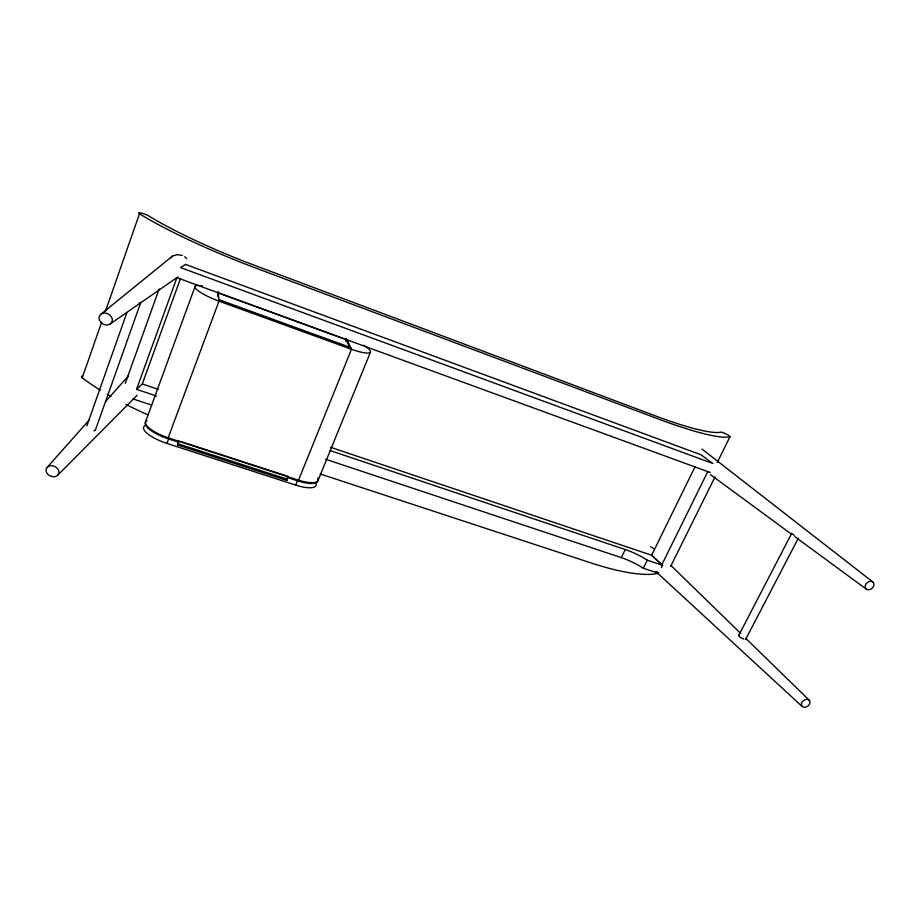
<?xml version="1.0" encoding="UTF-8"?>
<svg xmlns="http://www.w3.org/2000/svg" width="920" height="920" viewBox="0 0 920 920"><rect width="100%" height="100%" fill="white"/><g stroke="black" fill="none" stroke-linecap="round" stroke-linejoin="round"><path stroke-width="1.38" d="M286.89 480.412L287.695 476.284L286.89 480.412L177.64 445.004L178.733 440.841L178.031 442.716M177.64 445.004L177.675 443.647L286.603 478.986M100.268 390.137A139.552 37.064 20.2 0 1 82.237 377.809L101.626 322.23M105.409 311.385L139.46 213.785A6.428 1 20.9 0 1 140.576 212.876A6.428 1 20.9 0 1 148.108 215.579A132.848 19.791 21.8 0 0 246.203 262.177L656.236 416.197A118.346 16.617 24.3 0 0 721.027 432.066A5.382 0.759 25.1 0 1 726.811 434.366A5.382 0.759 25.1 0 1 730.008 436.712L717.335 462.346M86.837 425.879L126.776 312.915M95.37 430.123L140.691 302.726M125.304 383.329L159.137 288.972M156.526 396.025L136.54 389.344L176.905 277.69L708.653 471.914M136.54 389.344L142.278 383.985L180.55 278.358M145.613 421.636L195.086 286.476M218.419 300.828L218.856 299.632L350.681 347.565M315.962 483.575A23.874 7.233 21.5 0 1 295.699 485.104L166.957 443.44L168.647 438.932A25.093 7.486 19.7 0 1 146.866 421.026M345.506 341.136L346.575 338.479M295.699 485.104L297.447 480.78A23.897 7.153 21.6 0 0 317.883 480.389M218.086 291.467L219.006 301.162L168.153 437.805L298.528 480.194L351.452 349.278L346.966 339.353M318.032 480.493L370.495 352.096M325.473 459.195L621.356 557.646L625.266 549.55A27.807 7.095 26 0 1 647.266 560.142L662.584 565.271L661.457 567.571M621.356 557.646A27.761 7.268 26.1 0 1 643.298 568.238L647.266 560.142M694.956 466.888L651.659 555.243L661.698 565.029L707.768 471.626L710.194 472.42M670.818 566.122L715.001 476.94M738.725 635.478L791.74 533.255A4.071 0.736 26.4 0 0 794.339 535.302M745.809 639.067L798.399 538.05M89.504 419.692L46.897 467.682C43.033 473.88 53.785 479.998 58.098 474.812L137.114 395.301M58.098 474.812C61.985 468.602 51.209 462.472 46.897 467.682M127.27 377.855L128.317 375.969L105.593 401.568M182.286 255.495L177.031 254.621L172.396 256.174L101.062 314.134C94.84 319.309 104.673 328.106 110.354 323.863L178.066 276.828M170.717 257.761L172.396 256.174M110.354 323.863C116.598 318.699 106.743 309.879 101.062 314.134M298.528 480.194L299.23 480.412A23.897 7.141 21.6 0 0 317.779 477.986M180.09 441.289L286.327 475.835M168.647 438.932L178.698 442.198M287.983 477.698L297.447 480.78M320.24 473.984L591.491 563.097A124.683 31.28 24.9 0 0 658.317 573.298M133.078 398.947L151.708 405.122M643.298 568.238L658.616 573.321L656.638 571.481M330.004 450.547L625.266 549.55M142.278 383.985L158.171 389.332M330.591 447.292L651.659 555.243L662.584 565.271M168.958 438.069L167.405 437.552A25.093 7.475 19.7 0 1 146.648 420.486M650.635 546.767L653.614 548.584M794.811 536.613L866.421 589.214C870.469 591.744 876.622 585.35 872.7 581.889L701.994 449.063M872.7 581.889C868.641 579.324 862.454 585.764 866.421 589.214M710.505 474.685L791.349 534.072M655.948 571.63L801.929 706.272C805.276 709.469 812.049 704.444 809.439 700.407L745.879 638.48M809.439 700.407C806.092 697.188 799.284 702.236 801.929 706.272M184.69 256.795L186.737 258.566M671.048 565.558L740.761 633.489M350.221 348.714L346.127 339.595L217.66 292.675L218.04 296.757M95.3 429.697A4.738 1.472 18.4 0 1 93.828 430.721M140.576 302.404A4.865 1.046 20.1 0 1 139.23 303.002M139.46 213.785A144.118 21.494 21.7 0 0 255.495 267.95L659.985 419.589A128.363 18.032 24.3 0 0 730.008 436.712M147.729 414.736A139.552 37.064 20.2 0 1 125.89 404.421M110.894 396.416A139.552 37.064 20.2 0 1 107.249 394.323M82.237 377.809A6.21 1.725 18.7 0 1 82.42 376.073M743.808 639.078A3.979 1.046 27.7 0 1 739.887 637.008A3.979 1.046 27.7 0 1 738.921 635.271M745.752 638.733A3.979 1.046 27.7 0 1 745.625 639.273M166.957 443.44A25.07 7.567 19.6 0 1 144.704 425.787M363.549 345.241A24.575 4.772 22.3 0 1 369.644 352.785A24.575 4.772 22.3 0 1 352.164 349.519L218.247 300.886A25.829 5.002 21.1 0 1 197.535 290.283A25.829 5.002 21.1 0 1 199.272 285.476M201.181 285.648A25.829 5.002 21.1 0 1 202.239 285.798M185.598 264.431L180.55 267.582L712.816 463.484L700.913 454.733L185.598 264.431"/></g></svg>
